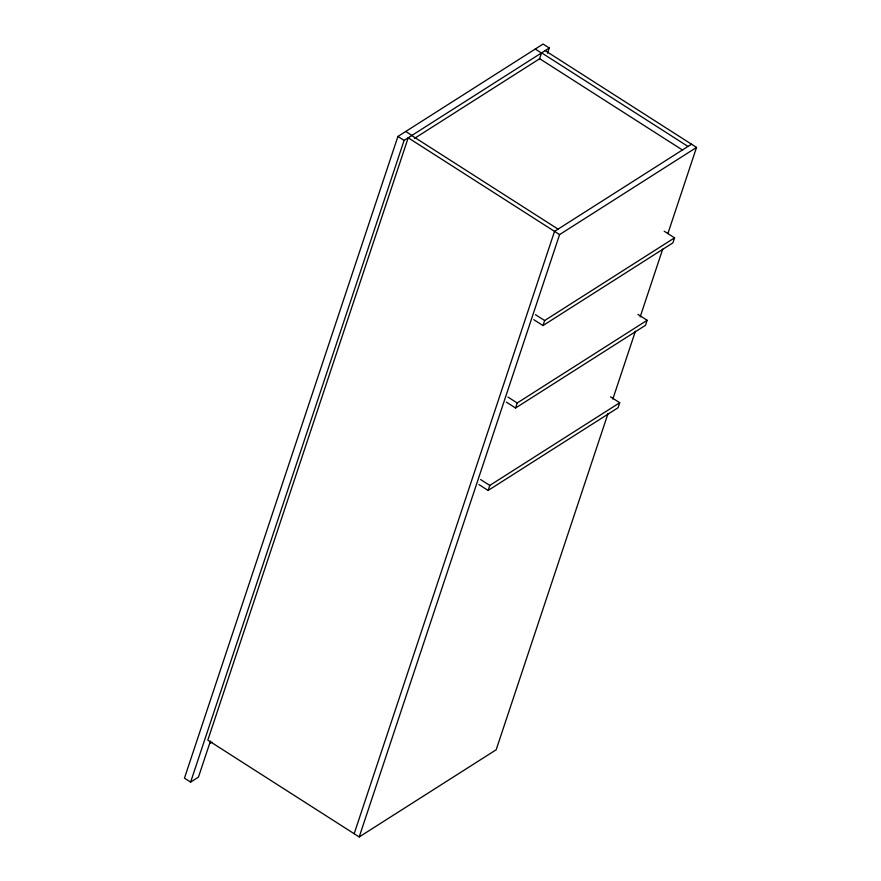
<?xml version="1.0" encoding="UTF-8"?>
<svg xmlns="http://www.w3.org/2000/svg" width="881" height="881" viewBox="0 0 881 881"><rect width="100%" height="100%" fill="white"/><g stroke="black" fill="none" stroke-linecap="round" stroke-linejoin="round"><path stroke-width="1.32" d="M547.53 53.212L549.259 47.992L543.092 44.05L397.915 136.456L184.459 778.154L190.626 782.097L198.456 777.108L210.416 741.152M190.626 782.097L404.093 140.398L549.259 47.992M539.271 59.501L541.628 52.849L687.973 146.433M354.162 833.723L554.534 231.373L691.497 144.198M559.589 234.599L408.2 137.788L207.817 740.139L359.206 836.95L559.589 234.599L696.541 147.424L545.152 50.613M478.912 484.55L488.129 490.442L489.803 485.42L619.717 402.727L610.5 396.835M506.333 402.11L515.561 408.002L517.224 402.98L647.139 320.288L637.921 314.385M533.765 319.66L542.982 325.563L544.656 320.541L674.571 237.837L664.197 231.207M608.066 413.398L496.168 749.775L359.206 836.95M612.835 399.049L635.388 331.256M640.157 316.918L662.71 249.114M667.919 233.465L696.541 147.424M619.717 402.727L618.044 407.749L488.129 490.442M647.139 320.288L645.476 325.309L515.561 408.002M674.571 237.837L672.897 242.859L542.982 325.563M414.411 138.449L539.679 58.708L682.566 150.078M209.59 743.63L211.903 742.165M535.274 49.028L541.441 52.981M405.745 131.478L411.912 135.421M411.713 135.542L558.058 229.126M397.915 136.456L404.093 140.398M535.439 314.638L544.656 320.541M508.007 397.089L517.224 402.98M480.586 479.528L489.803 485.42"/></g></svg>
